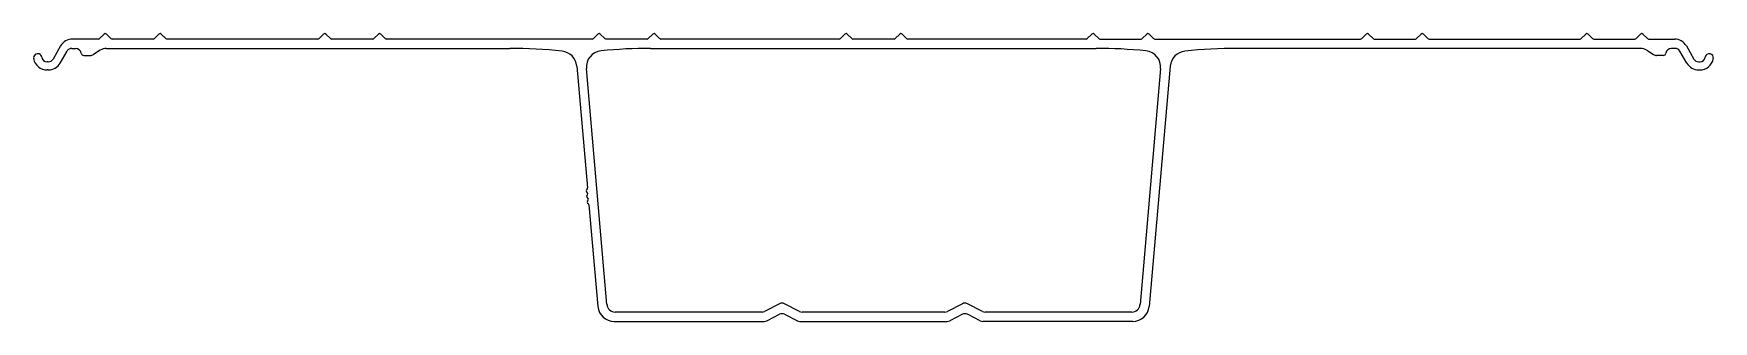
# Model space of a CAD drawing. Extents: x 2352 to 2658, y 2228 to 2281.
import ezdxf

# ---------------------------------------------------------------- set-up
doc = ezdxf.new("R2010")
doc.units = 0
doc.layers.get('0').update_dxf_attribs({"linetype": 'CONTINUOUS'})

msp = doc.modelspace()

# ---------------------------------------------------------------- linework, layer by layer
for p, q in [((2364.01, 2280.01), (2364.83, 2280.83)), ((2365.26, 2280.83), (2366.08, 2280.01)), ((2374.01, 2280.01), (2374.83, 2280.83)), ((2375.26, 2280.83), (2376.08, 2280.01)), ((2404.01, 2280.01), (2404.83, 2280.83)), ((2405.26, 2280.83), (2406.08, 2280.01)), ((2414.01, 2280.01), (2414.83, 2280.83)), ((2415.26, 2280.83), (2416.08, 2280.01)), ((2454.01, 2280.01), (2454.83, 2280.83)), ((2455.26, 2280.83), (2456.08, 2280.01)), ((2464.01, 2280.01), (2464.83, 2280.83)), ((2465.26, 2280.83), (2466.08, 2280.01)), ((2499.01, 2280.01), (2499.83, 2280.83)), ((2500.26, 2280.83), (2501.08, 2280.01)), ((2509.01, 2280.01), (2509.83, 2280.83)), ((2510.26, 2280.83), (2511.08, 2280.01)), ((2544.83, 2280.83), (2544.01, 2280.01)), ((2546.08, 2280.01), (2545.26, 2280.83)), ((2554.83, 2280.83), (2554.01, 2280.01)), ((2556.08, 2280.01), (2555.26, 2280.83)), ((2594.01, 2280.01), (2594.83, 2280.83)), ((2595.26, 2280.83), (2596.08, 2280.01)), ((2604.01, 2280.01), (2604.83, 2280.83)), ((2605.26, 2280.83), (2606.08, 2280.01)), ((2634.83, 2280.83), (2634.01, 2280.01)), ((2636.08, 2280.01), (2635.26, 2280.83)), ((2644.83, 2280.83), (2644.01, 2280.01)), ((2646.08, 2280.01), (2645.26, 2280.83)), ((2356.92, 2278.67), (2355.54, 2276.28)), ((2356.84, 2275.53), (2358.11, 2277.72)), ((2358.97, 2278.22), (2359.66, 2278.22)), ((2363.8, 2279.92), (2359.09, 2279.92)), ((2364.15, 2277.9), (2362.89, 2277.08)), ((2365.24, 2278.22), (2438.79, 2278.22)), ((2373.8, 2279.92), (2366.3, 2279.92)), ((2403.8, 2279.92), (2376.3, 2279.92)), ((2413.8, 2279.92), (2406.3, 2279.92)), ((2453.8, 2279.92), (2416.3, 2279.92)), ((2463.8, 2279.92), (2456.3, 2279.92)), ((2464.44, 2278.22), (2545.65, 2278.22)), ((2498.8, 2279.92), (2466.3, 2279.92)), ((2508.8, 2279.92), (2501.3, 2279.92)), ((2543.8, 2279.92), (2511.3, 2279.92)), ((2546.3, 2279.92), (2553.8, 2279.92)), ((2556.3, 2279.92), (2593.8, 2279.92)), ((2644.85, 2278.22), (2571.31, 2278.22)), ((2596.3, 2279.92), (2603.8, 2279.92)), ((2606.3, 2279.92), (2633.8, 2279.92)), ((2636.3, 2279.92), (2643.8, 2279.92)), ((2645.94, 2277.9), (2647.2, 2277.08)), ((2646.3, 2279.92), (2651, 2279.92)), ((2651.12, 2278.22), (2650.43, 2278.22)), ((2653.25, 2275.53), (2651.99, 2277.72)), ((2653.17, 2278.67), (2654.55, 2276.28)), ((2352.01, 2276.35), (2352.01, 2276.37)), ((2353.49, 2276.61), (2353.49, 2276.63)), ((2354.68, 2275.78), (2354.47, 2275.78)), ((2361.15, 2276.92), (2362.35, 2276.92)), ((2450.97, 2274.99), (2452.92, 2252.76)), ((2456.48, 2231.49), (2452.72, 2274.52)), ((2557.37, 2274.52), (2553.61, 2231.49)), ((2559.12, 2274.99), (2555.29, 2231.16)), ((2648.95, 2276.92), (2647.74, 2276.92)), ((2655.42, 2275.78), (2655.62, 2275.78)), ((2656.6, 2276.61), (2656.61, 2276.63)), ((2658.08, 2276.35), (2658.09, 2276.37)), ((2354.68, 2274.28), (2354.47, 2274.28)), ((2655.42, 2274.28), (2655.62, 2274.28)), ((2452.86, 2252.58), (2452.72, 2252.42)), ((2452.75, 2252.06), (2452.9, 2251.94)), ((2452.93, 2251.52), (2452.81, 2251.38)), ((2452.84, 2251.03), (2452.99, 2250.91)), ((2453.02, 2250.49), (2452.9, 2250.34)), ((2452.94, 2249.99), (2453.1, 2249.86)), ((2453.19, 2249.69), (2454.81, 2231.16)), ((2487.92, 2231.64), (2485.18, 2230.23)), ((2491.58, 2230.23), (2488.84, 2231.64)), ((2521.26, 2231.64), (2518.52, 2230.23)), ((2524.91, 2230.23), (2522.17, 2231.64)), ((2457.8, 2228.42), (2485.14, 2228.42)), ((2484.73, 2230.12), (2457.98, 2230.12)), ((2485.59, 2228.53), (2487.92, 2229.72)), ((2488.84, 2229.72), (2491.17, 2228.53)), ((2491.62, 2228.42), (2518.47, 2228.42)), ((2518.06, 2230.12), (2492.03, 2230.12)), ((2521.26, 2229.72), (2518.93, 2228.53)), ((2524.5, 2228.53), (2522.17, 2229.72)), ((2552.3, 2228.42), (2524.95, 2228.42)), ((2552.11, 2230.12), (2525.37, 2230.12))]:
    msp.add_line(p, q)
for centre, radius, start, end in [((2365.05, 2280.62), 0.3, 45, 135), ((2375.05, 2280.62), 0.3, 45, 135), ((2405.05, 2280.62), 0.3, 45, 135), ((2415.05, 2280.62), 0.3, 45, 135), ((2455.05, 2280.62), 0.3, 45, 135), ((2465.05, 2280.62), 0.3, 45, 135), ((2500.05, 2280.62), 0.3, 45, 135), ((2510.05, 2280.62), 0.3, 45, 135), ((2545.05, 2280.62), 0.3, 45, 135), ((2555.05, 2280.62), 0.3, 45, 135), ((2595.05, 2280.62), 0.3, 45, 135), ((2605.05, 2280.62), 0.3, 45, 135), ((2635.05, 2280.62), 0.3, 45, 135), ((2645.05, 2280.62), 0.3, 45, 135), ((2359.09, 2277.42), 2.5, 90, 150), ((2358.97, 2277.22), 1, 90, 150), ((2359.66, 2277.22), 1, 7.6623, 90), ((2363.8, 2280.22), 0.3, 270, 315), ((2365.24, 2276.22), 2, 90, 123.0239), ((2366.3, 2280.22), 0.3, 225, 270), ((2373.8, 2280.22), 0.3, 270, 315), ((2376.3, 2280.22), 0.3, 225, 270), ((2403.8, 2280.22), 0.3, 270, 315), ((2406.3, 2280.22), 0.3, 225, 270), ((2413.8, 2280.22), 0.3, 270, 315), ((2416.3, 2280.22), 0.3, 225, 270), ((2438.79, 2188.22), 90, 83.9318, 90), ((2447.98, 2274.73), 3, 5, 83.9318), ((2455.71, 2274.78), 3, 95.7597, 185), ((2453.8, 2280.22), 0.3, 270, 315), ((2464.44, 2188.22), 90, 90, 95.7597), ((2456.3, 2280.22), 0.3, 225, 270), ((2463.8, 2280.22), 0.3, 270, 315), ((2466.3, 2280.22), 0.3, 225, 270), ((2498.8, 2280.22), 0.3, 270, 315), ((2501.3, 2280.22), 0.3, 225, 270), ((2508.8, 2280.22), 0.3, 270, 315), ((2511.3, 2280.22), 0.3, 225, 270), ((2543.8, 2280.22), 0.3, 270, 315), ((2545.65, 2188.22), 90, 84.2403, 90), ((2546.3, 2280.22), 0.3, 225, 270), ((2553.8, 2280.22), 0.3, 270, 315), ((2554.38, 2274.78), 3, 355, 84.2403), ((2556.3, 2280.22), 0.3, 225, 270), ((2562.11, 2274.73), 3, 96.0682, 175), ((2571.31, 2188.22), 90, 90, 96.0682), ((2593.8, 2280.22), 0.3, 270, 315), ((2596.3, 2280.22), 0.3, 225, 270), ((2603.8, 2280.22), 0.3, 270, 315), ((2606.3, 2280.22), 0.3, 225, 270), ((2633.8, 2280.22), 0.3, 270, 315), ((2636.3, 2280.22), 0.3, 225, 270), ((2643.8, 2280.22), 0.3, 270, 315), ((2644.85, 2276.22), 2, 56.9761, 90), ((2646.3, 2280.22), 0.3, 225, 270), ((2650.43, 2277.22), 1, 90, 172.3377), ((2651, 2277.42), 2.5, 30, 90), ((2651.12, 2277.22), 1, 30, 90), ((2352.75, 2276.5), 0.75, 10, 190), ((2354.47, 2276.78), 2.5, 190, 270), ((2354.47, 2276.78), 1, 190, 270), ((2354.68, 2276.78), 1, 270, 330), ((2354.68, 2276.78), 2.5, 270, 330), ((2361.15, 2277.42), 0.5, 187.6623, 270), ((2362.35, 2277.92), 1, 270, 303.0239), ((2647.74, 2277.92), 1, 236.9761, 270), ((2648.95, 2277.42), 0.5, 270, 352.3377), ((2655.42, 2276.78), 2.5, 210, 270), ((2655.42, 2276.78), 1, 210, 270), ((2655.62, 2276.78), 1, 270, 350), ((2655.62, 2276.78), 2.5, 270, 350), ((2657.35, 2276.5), 0.75, 350, 170), ((2452.91, 2252.26), 0.25, 140, 230), ((2453.01, 2251.22), 0.25, 140, 230), ((2453.1, 2250.18), 0.25, 140, 230), ((2452.67, 2252.74), 0.25, 320, 5), ((2452.7, 2251.72), 0.3, 320, 50), ((2452.79, 2250.68), 0.3, 320, 50), ((2452.94, 2249.66), 0.25, 5, 50), ((2457.98, 2231.62), 1.5, 185, 270), ((2488.38, 2230.75), 1, 62.8379, 117.1621), ((2521.71, 2230.75), 1, 62.8379, 117.1621), ((2552.11, 2231.62), 1.5, 270, 355), ((2457.8, 2231.42), 3, 185, 270), ((2484.73, 2231.12), 1, 270, 297.1621), ((2485.14, 2229.42), 1, 270, 297.1621), ((2488.38, 2228.83), 1, 62.8379, 117.1621), ((2491.62, 2229.42), 1, 242.8379, 270), ((2492.03, 2231.12), 1, 242.8379, 270), ((2518.06, 2231.12), 1, 270, 297.1621), ((2518.47, 2229.42), 1, 270, 297.1621), ((2521.71, 2228.83), 1, 62.8379, 117.1621), ((2524.95, 2229.42), 1, 242.8379, 270), ((2525.37, 2231.12), 1, 242.8379, 270), ((2552.3, 2231.42), 3, 270, 355)]:
    msp.add_arc(centre, radius, start, end)

doc.saveas('drawing.dxf')
